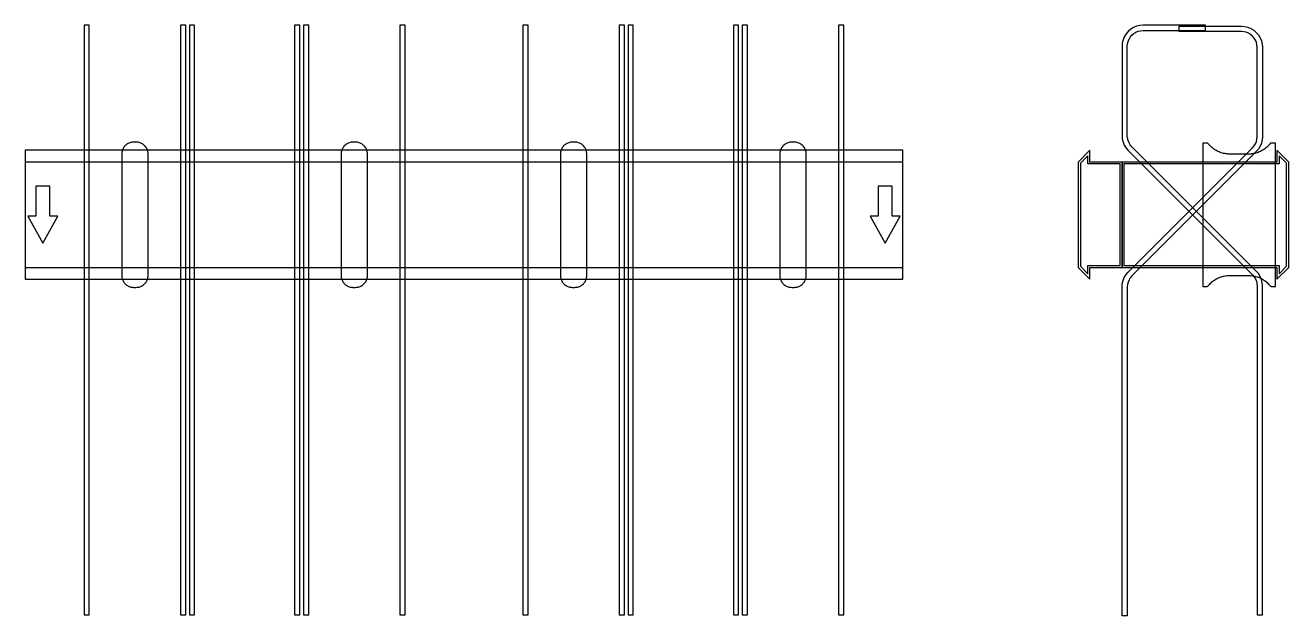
# Model space of a CAD drawing. Extents: x 0 to 1440, y -457 to 216.
import ezdxf

# ---------------------------------------------------------------- set-up
doc = ezdxf.new("R2010")
doc.units = 0
doc.layers.add('Halfen', color=7, linetype='CONTINUOUS')

msp = doc.modelspace()

# ---------------------------------------------------------------- linework, layer by layer
at = {"layer": 'Halfen', "color": 7}
for points in [[(73, -456.177), (73, 216.147), (67, 216.147), (67, -456.177)], [(183, -456.177), (183, 216.147), (177, 216.147), (177, -456.177)], [(193, -456.177), (193, 216.147), (187, 216.147), (187, -456.177)], [(313, -456.177), (313, 216.147), (307, 216.147), (307, -456.177)], [(323, -456.177), (323, 216.147), (317, 216.147), (317, -456.177)], [(433, -456.177), (433, 216.147), (427, 216.147), (427, -456.177)], [(573, -456.177), (573, 216.147), (567, 216.147), (567, -456.177)], [(683, -456.177), (683, 216.147), (677, 216.147), (677, -456.177)], [(693, -456.177), (693, 216.147), (687, 216.147), (687, -456.177)], [(813, -456.177), (813, 216.147), (807, 216.147), (807, -456.177)], [(823, -456.177), (823, 216.147), (817, 216.147), (817, -456.177)], [(933, -456.177), (933, 216.147), (927, 216.147), (927, -456.177)], [(1410, -456.177), (1410, -81.213), (1409.705, -77.459), (1408.825, -73.797), (1407.384, -70.317), (1405.416, -67.106), (1402.971, -64.243), (1261.272, 77.456), (1259.438, 79.604), (1257.962, 82.012), (1256.881, 84.621), (1256.222, 87.368), (1256, 90.184), (1256, 192.147), (1256.222, 194.963), (1256.881, 197.71), (1257.962, 200.319), (1259.438, 202.728), (1261.272, 204.875), (1263.42, 206.71), (1265.828, 208.186), (1268.438, 209.266), (1271.184, 209.926), (1274, 210.147), (1345, 210.147), (1345, 216.147), (1274, 216.147), (1270.246, 215.852), (1266.584, 214.973), (1263.104, 213.532), (1259.893, 211.564), (1257.029, 209.118), (1254.584, 206.254), (1252.616, 203.043), (1251.175, 199.564), (1250.295, 195.902), (1250, 192.147), (1250, 90.184), (1250.295, 86.429), (1251.175, 82.767), (1252.616, 79.288), (1254.584, 76.077), (1257.029, 73.213), (1398.728, -68.485), (1400.562, -70.633), (1402.038, -73.041), (1403.119, -75.651), (1403.778, -78.397), (1404, -81.213), (1404, -456.177)], [(1250, -457.324), (1250, -82.361), (1250.295, -78.606), (1251.175, -74.944), (1252.616, -71.465), (1254.584, -68.254), (1257.029, -65.39), (1398.728, 76.308), (1400.562, 78.456), (1402.038, 80.865), (1403.119, 83.474), (1403.778, 86.221), (1404, 89.036), (1404, 191), (1403.778, 193.816), (1403.119, 196.562), (1402.038, 199.172), (1400.562, 201.58), (1398.728, 203.728), (1396.58, 205.562), (1394.172, 207.038), (1391.562, 208.119), (1388.816, 208.778), (1386, 209), (1315, 209), (1315, 215), (1386, 215), (1389.754, 214.705), (1393.416, 213.825), (1396.896, 212.384), (1400.107, 210.416), (1402.971, 207.971), (1405.416, 205.107), (1407.384, 201.896), (1408.825, 198.416), (1409.705, 194.754), (1410, 191), (1410, 89.036), (1409.705, 85.282), (1408.825, 81.62), (1407.384, 78.141), (1405.416, 74.929), (1402.971, 72.066), (1261.272, -69.633), (1259.438, -71.78), (1257.962, -74.189), (1256.881, -76.798), (1256.222, -79.545), (1256, -82.361), (1256, -457.324)], [(0, -73.5), (1000, -73.5), (1000, 73.5), (0, 73.5)], [(140, -69.3), (140, -56.8), (140, 69.3), (139.958, 70.359), (139.834, 71.412), (139.627, 72.452), (139.339, 73.472), (138.972, 74.466), (138.529, 75.429), (138.011, 76.354), (137.422, 77.235), (136.765, 78.068), (136.046, 78.846), (135.268, 79.565), (134.435, 80.222), (133.554, 80.811), (132.629, 81.329), (131.666, 81.772), (130.672, 82.139), (129.652, 82.427), (128.612, 82.634), (127.559, 82.758), (126.5, 82.8), (123.5, 82.8), (122.441, 82.758), (121.388, 82.634), (120.348, 82.427), (119.328, 82.139), (118.334, 81.772), (117.371, 81.329), (116.446, 80.811), (115.565, 80.222), (114.732, 79.565), (113.954, 78.846), (113.235, 78.068), (112.578, 77.235), (111.989, 76.354), (111.471, 75.429), (111.028, 74.466), (110.661, 73.472), (110.373, 72.452), (110.166, 71.412), (110.042, 70.359), (110, 69.3), (110, -56.8), (110, -69.3), (110.042, -70.359), (110.166, -71.412), (110.373, -72.452), (110.661, -73.472), (111.028, -74.466), (111.471, -75.429), (111.989, -76.354), (112.578, -77.235), (113.235, -78.068), (113.954, -78.846), (114.732, -79.565), (115.565, -80.222), (116.446, -80.811), (117.371, -81.329), (118.334, -81.772), (119.328, -82.139), (120.348, -82.427), (121.388, -82.634), (122.441, -82.758), (123.5, -82.8), (126.5, -82.8), (127.559, -82.758), (128.612, -82.634), (129.652, -82.427), (130.672, -82.139), (131.666, -81.772), (132.629, -81.329), (133.554, -80.811), (134.435, -80.222), (135.268, -79.565), (136.046, -78.846), (136.765, -78.068), (137.422, -77.235), (138.011, -76.354), (138.529, -75.429), (138.972, -74.466), (139.339, -73.472), (139.627, -72.452), (139.834, -71.412), (139.958, -70.359), (140, -69.3)], [(390, -69.3), (390, -56.8), (390, 69.3), (389.958, 70.359), (389.834, 71.412), (389.627, 72.452), (389.339, 73.472), (388.972, 74.466), (388.529, 75.429), (388.011, 76.354), (387.422, 77.235), (386.765, 78.068), (386.046, 78.846), (385.268, 79.565), (384.435, 80.222), (383.554, 80.811), (382.629, 81.329), (381.666, 81.772), (380.672, 82.139), (379.652, 82.427), (378.612, 82.634), (377.559, 82.758), (376.5, 82.8), (373.5, 82.8), (372.441, 82.758), (371.388, 82.634), (370.348, 82.427), (369.328, 82.139), (368.334, 81.772), (367.371, 81.329), (366.446, 80.811), (365.565, 80.222), (364.732, 79.565), (363.954, 78.846), (363.235, 78.068), (362.578, 77.235), (361.989, 76.354), (361.471, 75.429), (361.028, 74.466), (360.661, 73.472), (360.373, 72.452), (360.166, 71.412), (360.042, 70.359), (360, 69.3), (360, -56.8), (360, -69.3), (360.042, -70.359), (360.166, -71.412), (360.373, -72.452), (360.661, -73.472), (361.028, -74.466), (361.471, -75.429), (361.989, -76.354), (362.578, -77.235), (363.235, -78.068), (363.954, -78.846), (364.732, -79.565), (365.565, -80.222), (366.446, -80.811), (367.371, -81.329), (368.334, -81.772), (369.328, -82.139), (370.348, -82.427), (371.388, -82.634), (372.441, -82.758), (373.5, -82.8), (376.5, -82.8), (377.559, -82.758), (378.612, -82.634), (379.652, -82.427), (380.672, -82.139), (381.666, -81.772), (382.629, -81.329), (383.554, -80.811), (384.435, -80.222), (385.268, -79.565), (386.046, -78.846), (386.765, -78.068), (387.422, -77.235), (388.011, -76.354), (388.529, -75.429), (388.972, -74.466), (389.339, -73.472), (389.627, -72.452), (389.834, -71.412), (389.958, -70.359), (390, -69.3)], [(640, -69.3), (640, -56.8), (640, 69.3), (639.958, 70.359), (639.834, 71.412), (639.627, 72.452), (639.339, 73.472), (638.972, 74.466), (638.529, 75.429), (638.011, 76.354), (637.422, 77.235), (636.765, 78.068), (636.046, 78.846), (635.268, 79.565), (634.435, 80.222), (633.554, 80.811), (632.629, 81.329), (631.666, 81.772), (630.672, 82.139), (629.652, 82.427), (628.612, 82.634), (627.559, 82.758), (626.5, 82.8), (623.5, 82.8), (622.441, 82.758), (621.388, 82.634), (620.348, 82.427), (619.328, 82.139), (618.334, 81.772), (617.371, 81.329), (616.446, 80.811), (615.565, 80.222), (614.732, 79.565), (613.954, 78.846), (613.235, 78.068), (612.578, 77.235), (611.989, 76.354), (611.471, 75.429), (611.028, 74.466), (610.661, 73.472), (610.373, 72.452), (610.166, 71.412), (610.042, 70.359), (610, 69.3), (610, -56.8), (610, -69.3), (610.042, -70.359), (610.166, -71.412), (610.373, -72.452), (610.661, -73.472), (611.028, -74.466), (611.471, -75.429), (611.989, -76.354), (612.578, -77.235), (613.235, -78.068), (613.954, -78.846), (614.732, -79.565), (615.565, -80.222), (616.446, -80.811), (617.371, -81.329), (618.334, -81.772), (619.328, -82.139), (620.348, -82.427), (621.388, -82.634), (622.441, -82.758), (623.5, -82.8), (626.5, -82.8), (627.559, -82.758), (628.612, -82.634), (629.652, -82.427), (630.672, -82.139), (631.666, -81.772), (632.629, -81.329), (633.554, -80.811), (634.435, -80.222), (635.268, -79.565), (636.046, -78.846), (636.765, -78.068), (637.422, -77.235), (638.011, -76.354), (638.529, -75.429), (638.972, -74.466), (639.339, -73.472), (639.627, -72.452), (639.834, -71.412), (639.958, -70.359), (640, -69.3)], [(890, -69.3), (890, -56.8), (890, 69.3), (889.958, 70.359), (889.834, 71.412), (889.627, 72.452), (889.339, 73.472), (888.972, 74.466), (888.529, 75.429), (888.011, 76.354), (887.422, 77.235), (886.765, 78.068), (886.046, 78.846), (885.268, 79.565), (884.435, 80.222), (883.554, 80.811), (882.629, 81.329), (881.666, 81.772), (880.672, 82.139), (879.652, 82.427), (878.612, 82.634), (877.559, 82.758), (876.5, 82.8), (873.5, 82.8), (872.441, 82.758), (871.388, 82.634), (870.348, 82.427), (869.328, 82.139), (868.334, 81.772), (867.371, 81.329), (866.446, 80.811), (865.565, 80.222), (864.732, 79.565), (863.954, 78.846), (863.235, 78.068), (862.578, 77.235), (861.989, 76.354), (861.471, 75.429), (861.028, 74.466), (860.661, 73.472), (860.373, 72.452), (860.166, 71.412), (860.042, 70.359), (860, 69.3), (860, -56.8), (860, -69.3), (860.042, -70.359), (860.166, -71.412), (860.373, -72.452), (860.661, -73.472), (861.028, -74.466), (861.471, -75.429), (861.989, -76.354), (862.578, -77.235), (863.235, -78.068), (863.954, -78.846), (864.732, -79.565), (865.565, -80.222), (866.446, -80.811), (867.371, -81.329), (868.334, -81.772), (869.328, -82.139), (870.348, -82.427), (871.388, -82.634), (872.441, -82.758), (873.5, -82.8), (876.5, -82.8), (877.559, -82.758), (878.612, -82.634), (879.652, -82.427), (880.672, -82.139), (881.666, -81.772), (882.629, -81.329), (883.554, -80.811), (884.435, -80.222), (885.268, -79.565), (886.046, -78.846), (886.765, -78.068), (887.422, -77.235), (888.011, -76.354), (888.529, -75.429), (888.972, -74.466), (889.339, -73.472), (889.627, -72.452), (889.834, -71.412), (889.958, -70.359), (890, -69.3)], [(1250, -60), (1250, 60), (1213.5, 60), (1213.5, 73.5), (1200, 60), (1200, -60), (1213.5, -73.5), (1213.5, -60)], [(1440, -60), (1440, 60), (1426.5, 73.5), (1426.5, 60), (1250, 60), (1250, -60), (1426.5, -60), (1426.5, -73.5)], [(1425, -81.8), (1425, 81.8), (1421, 81.8), (1420.846, 81.797), (1420.691, 81.786), (1420.538, 81.769), (1420.385, 81.746), (1420.234, 81.715), (1420.084, 81.678), (1419.936, 81.634), (1419.789, 81.584), (1419.646, 81.527), (1419.505, 81.464), (1419.366, 81.395), (1419.231, 81.32), (1419.1, 81.239), (1418.972, 81.153), (1418.848, 81.06), (1418.728, 80.963), (1418.613, 80.86), (1418.502, 80.752), (1418.397, 80.639), (1418.296, 80.522), (1417.41, 79.491), (1416.479, 78.5), (1415.505, 77.551), (1414.491, 76.646), (1413.437, 75.787), (1412.347, 74.975), (1411.222, 74.211), (1410.064, 73.499), (1408.876, 72.838), (1407.66, 72.23), (1406.418, 71.676), (1405.153, 71.178), (1403.867, 70.736), (1402.563, 70.351), (1401.243, 70.024), (1399.911, 69.756), (1398.567, 69.547), (1397.216, 69.397), (1395.859, 69.307), (1394.5, 69.277), (1372.5, 69.277), (1371.141, 69.307), (1369.784, 69.397), (1368.433, 69.547), (1367.089, 69.756), (1365.757, 70.024), (1364.437, 70.351), (1363.133, 70.736), (1361.847, 71.178), (1360.582, 71.676), (1359.34, 72.23), (1358.124, 72.838), (1356.936, 73.499), (1355.778, 74.211), (1354.653, 74.975), (1353.563, 75.787), (1352.509, 76.646), (1351.495, 77.551), (1350.521, 78.5), (1349.59, 79.491), (1348.704, 80.522), (1348.603, 80.639), (1348.498, 80.752), (1348.387, 80.86), (1348.272, 80.963), (1348.152, 81.06), (1348.028, 81.153), (1347.9, 81.239), (1347.769, 81.32), (1347.634, 81.395), (1347.495, 81.464), (1347.354, 81.527), (1347.211, 81.584), (1347.064, 81.634), (1346.916, 81.678), (1346.766, 81.715), (1346.615, 81.746), (1346.462, 81.769), (1346.309, 81.786), (1346.154, 81.797), (1346, 81.8), (1342, 81.8), (1342, -81.8), (1346, -81.8), (1346.154, -81.797), (1346.309, -81.786), (1346.462, -81.769), (1346.615, -81.746), (1346.766, -81.715), (1346.916, -81.678), (1347.064, -81.634), (1347.211, -81.584), (1347.354, -81.527), (1347.495, -81.464), (1347.634, -81.395), (1347.769, -81.32), (1347.9, -81.239), (1348.028, -81.153), (1348.152, -81.06), (1348.272, -80.963), (1348.387, -80.86), (1348.498, -80.752), (1348.603, -80.639), (1348.704, -80.522), (1349.59, -79.491), (1350.521, -78.5), (1351.495, -77.551), (1352.509, -76.646), (1353.563, -75.787), (1354.653, -74.975), (1355.778, -74.211), (1356.936, -73.499), (1358.124, -72.838), (1359.34, -72.23), (1360.582, -71.676), (1361.847, -71.178), (1363.133, -70.736), (1364.437, -70.351), (1365.757, -70.024), (1367.089, -69.756), (1368.433, -69.547), (1369.784, -69.397), (1371.141, -69.307), (1372.5, -69.277), (1394.5, -69.277), (1395.859, -69.307), (1397.216, -69.397), (1398.567, -69.547), (1399.911, -69.756), (1401.243, -70.024), (1402.563, -70.351), (1403.867, -70.736), (1405.153, -71.178), (1406.418, -71.676), (1407.66, -72.23), (1408.876, -72.838), (1410.064, -73.499), (1411.222, -74.211), (1412.347, -74.975), (1413.437, -75.787), (1414.491, -76.646), (1415.505, -77.551), (1416.479, -78.5), (1417.41, -79.491), (1418.296, -80.522), (1418.397, -80.639), (1418.502, -80.752), (1418.613, -80.86), (1418.728, -80.963), (1418.848, -81.06), (1418.972, -81.153), (1419.1, -81.239), (1419.231, -81.32), (1419.366, -81.395), (1419.505, -81.464), (1419.646, -81.527), (1419.789, -81.584), (1419.936, -81.634), (1420.084, -81.678), (1420.234, -81.715), (1420.385, -81.746), (1420.538, -81.769), (1420.691, -81.786), (1420.846, -81.797), (1421, -81.8)], [(0, -60), (1000, -60), (1000, 60), (0, 60)], [(1248, -58), (1248, 58), (1211, 58), (1211, 67.25), (1202.5, 58.75), (1202.5, -58.75), (1211, -67.25), (1211, -58)], [(1437.5, -58.75), (1437.5, 58.75), (1429, 67.25), (1429, 58), (1252, 58), (1252, -58), (1429, -58), (1429, -67.25)], [(20, -32.5), (37, -1.5), (28, -1.5), (28, 32.5), (12, 32.5), (12, -1.5), (3, -1.5)], [(980, -32.5), (997, -1.5), (988, -1.5), (988, 32.5), (972, 32.5), (972, -1.5), (963, -1.5)]]:
    msp.add_lwpolyline(points, close=True, dxfattribs=at)

doc.saveas('drawing.dxf')
